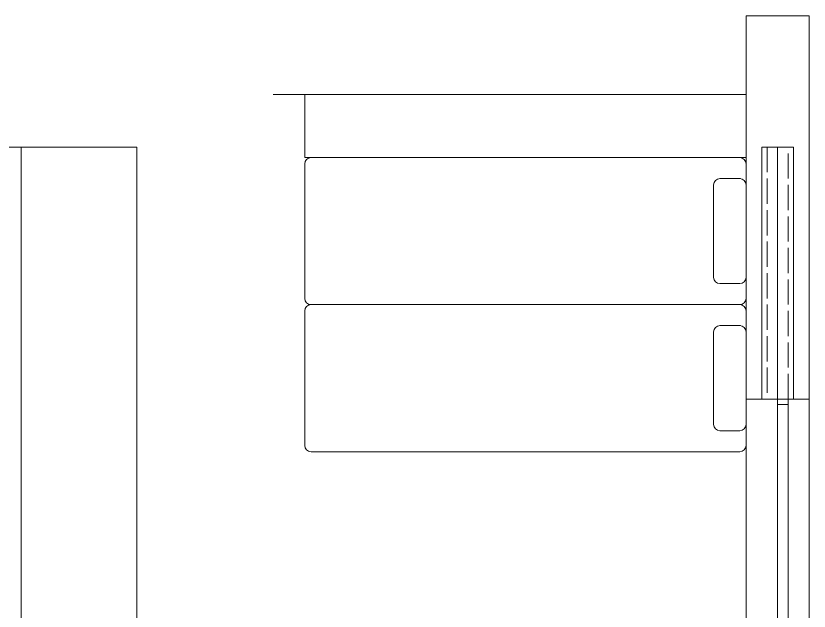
# Model space of a CAD drawing. Header units: millimetres. Extents: x 23333 to 28359, y 14545 to 18213.
# Drawn here: x 26326 to 26703.5, y 14829.4 to 15112.8 of the extents above; entities that cross this region are included whole.
import ezdxf

# ---------------------------------------------------------------- set-up
doc = ezdxf.new("R2010")
doc.units = ezdxf.units.MM
doc.linetypes.add('ACAD_ISO02W100', pattern=[15, 12, -3])
for name, color, linetype, lineweight in [('A-FURN', 9, 'Continuous', 13), ('PROIEZIONI_finissime_fine lines', 251, 'Continuous', 5), ('vetro', 140, 'Continuous', 15), ('Wall', 7, 'Continuous', 20)]:
    doc.layers.add(name, color=color, linetype=linetype, lineweight=lineweight)

msp = doc.modelspace()

# ---------------------------------------------------------------- linework, layer by layer
at = {"layer": 'A-FURN'}
for p, q in [((26463.49, 15045.33), (26463.49, 15075.33)), ((26463.49, 15075.33), (26673.49, 15075.33)), ((26673.49, 15045.33), (26673.49, 15075.33)), ((26383.49, 15050.33), (26328.49, 15050.33)), ((26328.49, 15050.33), (26328.49, 14780.17)), ((26463.49, 15045.33), (26670.49, 15045.33)), ((26466.49, 15045.33), (26475.49, 15045.33)), ((26673.49, 15045.33), (26670.49, 15045.33)), ((26463.49, 15042.33), (26463.49, 14978.33)), ((26673.49, 15042.33), (26673.49, 14978.33)), ((26658.04, 15032.33), (26658.04, 14988.33)), ((26658.04, 15032.3), (26658.04, 14988.33)), ((26670.49, 15035.33), (26661.04, 15035.33)), ((26670.87, 15035.33), (26661.43, 15035.33)), ((26673.49, 14988.33), (26673.49, 15032.33)), ((26670.49, 14985.33), (26661.04, 14985.33)), ((26463.49, 14972.33), (26463.49, 14908.33)), ((26670.49, 14975.33), (26466.49, 14975.33)), ((26466.49, 14975.33), (26475.49, 14975.33)), ((26673.49, 14972.33), (26673.49, 14908.33)), ((26670.49, 14965.33), (26661.04, 14965.33)), ((26670.87, 14965.33), (26661.43, 14965.33)), ((26658.04, 14962.33), (26658.04, 14918.33)), ((26658.04, 14962.3), (26658.04, 14918.33)), ((26673.49, 14918.33), (26673.49, 14962.33)), ((26670.49, 14915.33), (26661.04, 14915.33)), ((26670.49, 14905.33), (26466.49, 14905.33))]:
    msp.add_line(p, q, dxfattribs=at)
for centre, start, end in [((26466.49, 15042.33), 90, 180), ((26670.49, 15042.33), 0, 90), ((26661.04, 15032.33), 90, 180), ((26661.04, 15032.33), 90, 180.5777), ((26670.49, 15032.33), 0, 90), ((26661.04, 14988.33), 180, 270), ((26661.04, 14988.33), 180, 270), ((26670.49, 14988.33), 270, 0), ((26466.49, 14978.33), 180, 270), ((26670.49, 14978.33), 270, 0), ((26466.49, 14972.33), 90, 180), ((26670.49, 14972.33), 0, 90), ((26661.04, 14962.33), 90, 180), ((26661.04, 14962.33), 90, 180.5777), ((26670.49, 14962.33), 0, 90), ((26661.04, 14918.33), 180, 270), ((26661.04, 14918.33), 180, 270), ((26670.49, 14918.33), 270, 0), ((26466.49, 14908.33), 180, 270), ((26670.49, 14908.33), 270, 0)]:
    msp.add_arc(centre, 3, start, end, dxfattribs=at)
at = {"layer": 'PROIEZIONI_finissime_fine lines'}
msp.add_line((26695.99, 14930.33), (26680.99, 14930.33), dxfattribs=at)
at = {"layer": 'vetro', "linetype": 'ACAD_ISO02W100'}
for p, q in [((26688.49, 15050.33), (26683.49, 15050.33)), ((26683.49, 15050.33), (26683.49, 14930.33)), ((26693.49, 15050.33), (26688.49, 15050.33)), ((26688.49, 15050.33), (26688.49, 14930.33)), ((26688.49, 14930.33), (26688.49, 15050.33)), ((26693.49, 14930.33), (26693.49, 15050.33)), ((26683.49, 14930.33), (26688.49, 14930.33)), ((26688.49, 14930.33), (26693.49, 14930.33))]:
    msp.add_line(p, q, dxfattribs=at)
at = {"layer": 'vetro'}
for p, q in [((26688.49, 14930.33), (26688.49, 14810.33)), ((26693.49, 14930.33), (26688.49, 14930.33)), ((26693.49, 14930.33), (26693.49, 14820.33)), ((26693.49, 14927.83), (26688.49, 14927.83))]:
    msp.add_line(p, q, dxfattribs=at)
at = {"layer": 'Wall'}
for p, q in [((26673.49, 14930.33), (26673.49, 15112.83)), ((26673.49, 15112.83), (26703.49, 15112.83)), ((26703.49, 14930.33), (26703.49, 15112.83)), ((26448.49, 15075.33), (26673.49, 15075.33)), ((25953.49, 15050.33), (26383.49, 15050.33)), ((26383.49, 15050.33), (26383.49, 14670.33)), ((26383.49, 15050.33), (26383.49, 14670.33)), ((26695.99, 15050.33), (26680.99, 15050.33)), ((26680.99, 15050.33), (26680.99, 14930.33)), ((26695.99, 14930.33), (26695.99, 15050.33)), ((26673.49, 14930.33), (26680.99, 14930.33)), ((26673.49, 14930.33), (26673.49, 14712.83)), ((26695.99, 14930.33), (26703.49, 14930.33)), ((26703.49, 14712.83), (26703.49, 14930.33))]:
    msp.add_line(p, q, dxfattribs=at)

doc.saveas('drawing.dxf')
